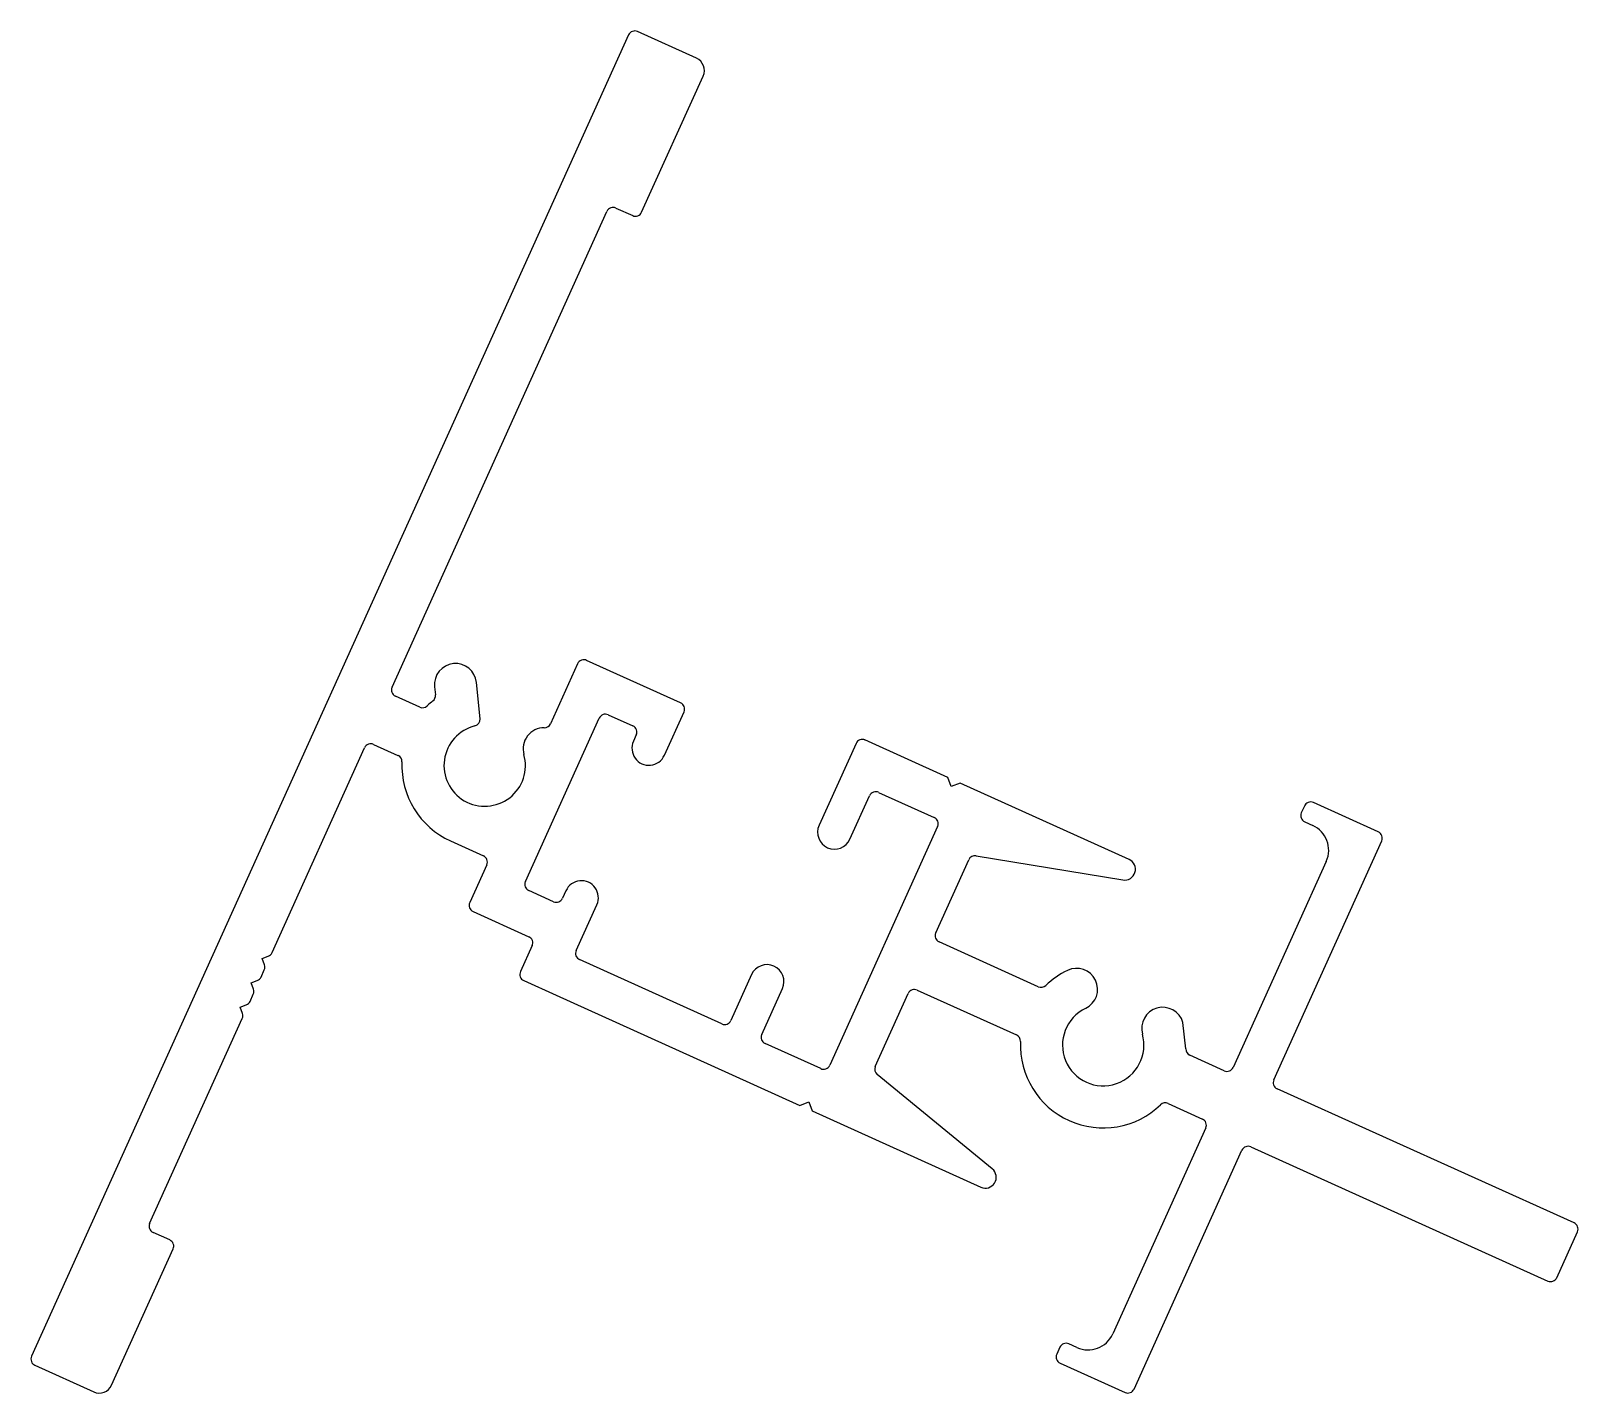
# Model space of a CAD drawing. Extents: x -21 to 36.9, y 5.5 to 56.4.
import ezdxf

# ---------------------------------------------------------------- set-up
doc = ezdxf.new("R2010")
doc.units = 0
doc.layers.get('0').update_dxf_attribs({"linetype": 'CONTINUOUS'})

msp = doc.modelspace()

# ---------------------------------------------------------------- linework, layer by layer
for p, q in [((1.365, 56.272), (-20.979, 6.832)), ((3.9, 55.405), (1.701, 56.399)), ((1.852, 49.641), (4.153, 54.733)), ((0.891, 49.796), (1.516, 49.514)), ((-7.489, 31.87), (0.555, 49.669)), ((-0.543, 32.745), (-1.557, 30.501)), ((3.311, 31.282), (-0.207, 32.872)), ((-5.897, 31.887), (-5.866, 31.578)), ((-4.195, 30.689), (-4.33, 32.045)), ((-6.45, 31.122), (-7.362, 31.534)), ((-2.497, 24.597), (0.264, 30.707)), ((0.6, 30.834), (1.526, 30.416)), ((2.703, 29.319), (3.438, 30.945)), ((-11.979, 21.936), (-8.514, 29.602)), ((-8.178, 29.729), (-7.266, 29.316)), ((1.653, 30.08), (1.546, 29.843)), ((9.874, 29.765), (8.489, 26.699)), ((13.312, 28.49), (10.21, 29.892)), ((13.439, 28.154), (13.312, 28.49)), ((9.648, 26.181), (10.383, 27.807)), ((10.719, 27.933), (12.8, 26.993)), ((13.775, 28.281), (13.439, 28.154)), ((20.092, 25.426), (13.775, 28.281)), ((26.653, 27.422), (26.537, 27.168)), ((29.419, 26.451), (26.989, 27.549)), ((12.927, 26.657), (8.889, 17.722)), ((26.664, 26.832), (26.965, 26.696)), ((-5.297, 26.113), (-4.07, 25.558)), ((25.508, 17.18), (29.546, 26.115)), ((14.365, 25.556), (19.859, 24.654)), ((-3.943, 25.222), (-4.581, 23.81)), ((12.856, 22.675), (14.092, 25.41)), ((27.473, 25.351), (23.989, 17.644)), ((-1.445, 23.842), (-2.371, 24.261)), ((-0.981, 24.253), (-1.109, 23.969)), ((-4.454, 23.474), (-2.371, 22.533)), ((-0.6, 22.011), (0.177, 23.73)), ((-2.244, 22.197), (-2.683, 21.225)), ((16.696, 20.661), (12.983, 22.339)), ((-12.353, 21.716), (-12.119, 21.805)), ((-12.264, 21.482), (-12.353, 21.716)), ((4.852, 19.268), (-0.473, 21.675)), ((-12.764, 20.805), (-12.53, 20.893)), ((-12.391, 21.024), (-12.27, 21.291)), ((-2.557, 20.889), (-1.353, 20.345)), ((5.965, 21.114), (5.188, 19.395)), ((-12.803, 20.113), (-12.682, 20.38)), ((-12.676, 20.571), (-12.764, 20.805)), ((-1.353, 20.345), (4.435, 17.729)), ((6.345, 18.872), (7.122, 20.591)), ((10.595, 17.672), (11.831, 20.407)), ((12.167, 20.534), (15.88, 18.856)), ((-13.176, 19.894), (-12.942, 19.982)), ((-13.088, 19.66), (-13.176, 19.894)), ((-16.559, 11.803), (-13.094, 19.469)), ((22.221, 18.339), (22.107, 19.318)), ((8.553, 17.596), (6.472, 18.536)), ((23.653, 17.517), (22.37, 18.097)), ((4.435, 17.729), (7.768, 16.222)), ((14.973, 13.843), (10.666, 17.37)), ((36.745, 11.823), (25.635, 16.844)), ((7.768, 16.222), (8.104, 16.349)), ((8.104, 16.349), (8.231, 16.013)), ((21.554, 16.291), (22.837, 15.711)), ((8.231, 16.013), (14.548, 13.158)), ((22.964, 15.375), (19.481, 7.668)), ((20.278, 5.607), (24.315, 14.542)), ((24.651, 14.668), (35.762, 9.647)), ((-15.807, 11.184), (-16.432, 11.467)), ((36.098, 9.774), (36.872, 11.487)), ((-17.981, 5.756), (-15.68, 10.848)), ((17.499, 7.169), (17.384, 6.915)), ((18.136, 7.16), (17.835, 7.296)), ((-20.852, 6.496), (-18.654, 5.502)), ((17.511, 6.579), (19.942, 5.48))]:
    msp.add_line(p, q)
for centre, radius, start, end in [((1.596, 56.167), 0.254, 65.67972, 155.67972), ((3.69, 54.942), 0.508, 335.67972, 65.67972), ((0.786, 49.565), 0.254, 65.67972, 155.67972), ((1.621, 49.745), 0.254, 245.67972, 335.67972), ((-5.113, 31.966), 0.787, 5.76271, 185.76226), ((-0.312, 32.64), 0.254, 65.67972, 155.68043), ((-7.258, 31.766), 0.254, 155.67972, 245.67972), ((-4.021, 28.937), 3.099, 128.7549, 133.8758), ((-6.119, 31.552), 0.254, 308.49799, 5.85482), ((3.206, 31.05), 0.254, 335.67898, 65.67972), ((-6.345, 31.353), 0.254, 245.67972, 314.05425), ((-4.448, 30.663), 0.254, 284.0492, 5.85502), ((0.496, 30.603), 0.254, 65.67972, 155.68043), ((-4.021, 28.937), 1.524, 103.86683, 15.78373), ((-1.796, 29.565), 0.787, 89.60078, 195.72184), ((-1.789, 30.606), 0.254, 269.50315, 335.68043), ((1.421, 30.184), 0.254, 335.6786, 65.67972), ((-8.283, 29.497), 0.254, 65.67972, 155.67972), ((2.124, 29.581), 0.635, 155.6786, 335.67898), ((10.106, 29.66), 0.254, 65.67972, 155.68045), ((-7.37, 29.085), 0.254, 357.30518, 65.67972), ((-4.021, 28.937), 3.099, 177.48364, 245.67972), ((10.615, 27.702), 0.254, 65.67972, 155.68045), ((26.884, 27.318), 0.254, 65.67972, 155.67972), ((9.07, 26.442), 0.635, 156.13717, 335.70997), ((12.696, 26.761), 0.254, 335.67973, 65.67972), ((26.769, 27.063), 0.254, 155.67972, 245.67972), ((26.547, 25.77), 1.016, 335.67972, 65.67972), ((29.314, 26.219), 0.254, 335.67972, 65.67972), ((-4.174, 25.327), 0.254, 335.68047, 65.67972), ((14.323, 25.305), 0.254, 80.67973, 155.67972), ((19.925, 25.055), 0.406, 260.67973, 65.67972), ((-2.266, 24.492), 0.254, 155.68043, 245.67972), ((-0.402, 23.991), 0.635, 335.68049, 155.68065), ((-4.35, 23.706), 0.254, 155.68047, 245.67972), ((-1.34, 24.074), 0.254, 245.67972, 335.68065), ((13.087, 22.571), 0.254, 155.67972, 245.67972), ((-2.476, 22.301), 0.254, 335.6804, 65.67972), ((-0.368, 21.907), 0.254, 155.68049, 245.67972), ((-12.498, 21.394), 0.25, 335.67972, 20.67972), ((-12.207, 22.039), 0.25, 290.67972, 335.67972), ((6.543, 20.852), 0.635, 335.67902, 155.67895), ((-12.619, 21.127), 0.25, 290.67972, 335.67972), ((-2.452, 21.12), 0.254, 155.6804, 245.67972), ((19.125, 18.476), 3.099, 115.59658, 133.87567), ((18.127, 20.561), 0.787, 295.70787, 115.59658), ((-12.91, 20.483), 0.25, 335.67972, 20.67972), ((12.062, 20.302), 0.254, 65.67972, 155.67972), ((16.801, 20.892), 0.254, 245.67972, 314.05425), ((-13.031, 20.216), 0.25, 290.67972, 335.67972), ((19.125, 18.476), 1.524, 115.53933, 15.78373), ((21.35, 19.104), 0.787, 15.76267, 195.72184), ((-13.322, 19.572), 0.25, 335.67972, 20.67972), ((4.957, 19.5), 0.254, 245.67972, 335.67895), ((6.577, 18.768), 0.254, 155.67902, 245.67972), ((15.776, 18.624), 0.254, 357.30518, 65.67972), ((19.125, 18.476), 3.099, 177.48364, 313.88933), ((22.475, 18.328), 0.254, 177.47011, 245.67972), ((8.658, 17.827), 0.254, 245.67972, 335.67973), ((10.826, 17.568), 0.254, 155.67972, 230.90845), ((23.758, 17.748), 0.254, 245.67972, 335.67972), ((25.739, 17.076), 0.254, 155.67972, 245.67972), ((21.45, 16.06), 0.254, 65.67972, 133.88933), ((22.733, 15.48), 0.254, 335.67972, 65.67972), ((24.547, 14.437), 0.254, 65.67972, 155.67972), ((14.715, 13.529), 0.406, 245.67972, 50.67971), ((-16.327, 11.698), 0.254, 155.67972, 245.67972), ((36.64, 11.592), 0.254, 335.67972, 65.67972), ((-15.911, 10.953), 0.254, 335.67972, 65.67972), ((35.866, 9.879), 0.254, 245.67972, 335.67972), ((18.555, 8.086), 1.016, 245.67972, 335.67972), ((17.731, 7.065), 0.254, 65.67972, 155.67972), ((-20.748, 6.727), 0.254, 155.67972, 245.67972), ((17.616, 6.81), 0.254, 155.67972, 245.67972), ((-18.444, 5.965), 0.508, 245.67972, 335.67972), ((20.046, 5.712), 0.254, 245.67972, 335.67972)]:
    msp.add_arc(centre, radius, start, end)

doc.saveas('drawing.dxf')
